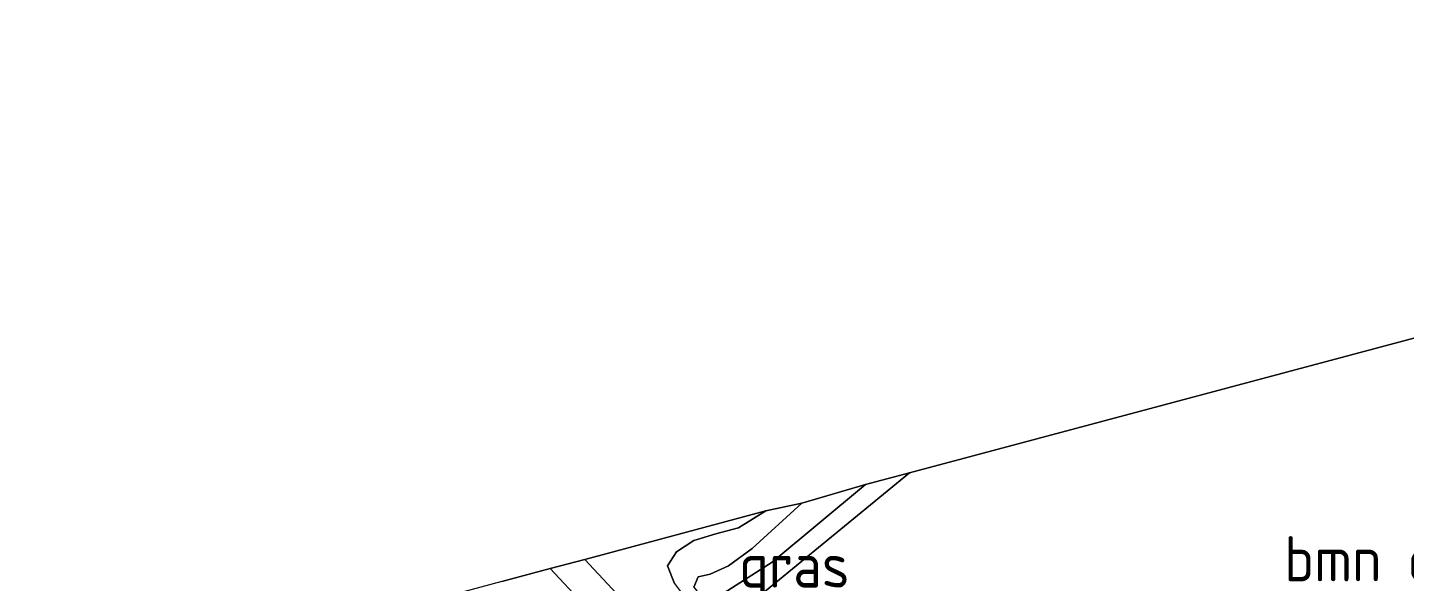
# Model space of a CAD drawing. Extents: x 253736 to 255979, y 477184 to 479215.
# Drawn here: x 253894.2 to 253970.5, y 477792.3 to 477823 of the extents above; entities that cross this region are included whole.
import ezdxf
from ezdxf.enums import TextEntityAlignment as Align

# ---------------------------------------------------------------- set-up
doc = ezdxf.new("R2010")
doc.units = 0
for name, color, linetype, lineweight in [('bp-b5-bomenstruiken', 8, 'Continuous', 18), ('bp-b5-grasland', 8, 'Continuous', 18), ('gw-bs-insteekwatergang', 8, 'Continuous', 18), ('kd-bs-opnamedtmgrens', 8, 'Continuous', 18), ('og-b5-water', 8, 'Continuous', 18), ('og-bs-terreinafscheiding', 8, 'Continuous', 18), ('vh-b5-verh_soort', 8, 'Continuous', 18), ('wh-bs-waterlijn', 8, 'Continuous', 18)]:
    doc.layers.add(name, color=color, linetype=linetype, lineweight=lineweight)
doc.styles.add('rtw_iso', font='isocp.shx')

# ---------------------------------------------------------------- blocks, each defined once
blk = doc.blocks.new('dtbattr-r')
at = {"style": 'rtw_iso'}
blk.add_attdef('TAG', text='', height=2.5, dxfattribs=at).set_placement((0, 0), align=Align.MIDDLE_CENTER)
blk = doc.blocks.new('RW1 Buren totaal_ACAD_1_FMEBLOCK876')
at = {"layer": 'vh-b5-verh_soort'}
blk.add_polyline3d([(-127.208, 47.777, 22.392), (-124.526, 48.493, 22.392), (-121.711, 45.479, 22.419)], dxfattribs=at)

msp = doc.modelspace()

# ---------------------------------------------------------------- linework, layer by layer
at = {"layer": 'bp-b5-bomenstruiken'}
msp.add_polyline3d([(254015.853, 477814.058, 22.481), (253992.321, 477791.13, 22.484), (253974.536, 477773.846, 22.514), (253967.943, 477767.403, 22.61), (253966.256, 477766.019, 22.625), (253964.723, 477765.543, 22.631), (253963.116, 477765.202, 22.622), (253961.309, 477765.347, 22.613), (253959.931, 477765.787, 22.604), (253958.905, 477766.215, 22.616), (253957.66, 477766.916, 22.67), (253956.501, 477768.134, 22.649), (253949.912, 477774.63, 22.523), (253937.419, 477787.729, 22.499), (253934.433, 477791.277, 22.427), (253943.057, 477798.362, 22.499), (254016.512, 477817.972, 22.433), (254016.853, 477817.3, 22.493), (254017.222, 477816.424, 22.514), (254017.124, 477815.656, 22.508), (254016.875, 477815.262, 22.493)], close=True, dxfattribs=at)
at = {"layer": 'bp-b5-grasland'}
for points in [[(253932.537, 477791.538, 22.016), (253935.468, 477793.411, 22.016), (253940.634, 477797.715, 22.016), (253943.057, 477798.362, 22.499), (253934.433, 477791.277, 22.427)], [(253936.417, 477781.4, 22.47), (253925.094, 477793.566, 22.35), (253935.118, 477796.242, 22.19), (253933.596, 477795.309, 22.265), (253932.348, 477794.986, 22.298), (253931.133, 477794.613, 22.322), (253930.16, 477793.978, 22.349), (253929.663, 477793.202, 22.349), (253930.047, 477792.226, 22.403)], [(253930.047, 477792.226, 22.403), (253929.663, 477793.202, 22.349), (253930.16, 477793.978, 22.349), (253931.133, 477794.613, 22.322), (253932.348, 477794.986, 22.298), (253933.596, 477795.309, 22.265), (253935.118, 477796.242, 22.19), (253937.099, 477796.684, 22.016), (253934.356, 477794.16, 22.016), (253933.042, 477793.213, 22.016), (253932.035, 477792.754, 22.016), (253931.363, 477792.59, 22.016), (253931.124, 477792.02, 22.016)]]:
    msp.add_polyline3d(points, dxfattribs=at)
at = {"layer": 'gw-bs-insteekwatergang'}
for points in [[(254015.853, 477814.058, 22.481), (253992.321, 477791.13, 22.484), (253974.536, 477773.846, 22.514), (253967.943, 477767.403, 22.61), (253966.256, 477766.019, 22.625), (253964.723, 477765.543, 22.631), (253963.116, 477765.202, 22.622), (253961.309, 477765.347, 22.613), (253959.931, 477765.787, 22.604), (253958.905, 477766.215, 22.616), (253957.66, 477766.916, 22.67), (253956.501, 477768.134, 22.649), (253949.912, 477774.63, 22.523), (253937.419, 477787.729, 22.499), (253934.433, 477791.277, 22.427), (253943.057, 477798.362, 22.499)], [(253935.118, 477796.242, 22.19), (253933.596, 477795.309, 22.265), (253932.348, 477794.986, 22.298), (253931.133, 477794.613, 22.322), (253930.16, 477793.978, 22.349), (253929.663, 477793.202, 22.349), (253930.047, 477792.226, 22.403), (253932.387, 477789.121, 22.436), (253939.549, 477781.715, 22.49), (253949.807, 477770.956, 22.598), (253956.165, 477764.842, 22.601), (253957.611, 477763.614, 22.661), (253959.378, 477763.006, 22.679), (253961.521, 477762.408, 22.688), (253963.093, 477762.307, 22.679), (253964.71, 477762.448, 22.682), (253966.045, 477762.788, 22.67), (253967.577, 477763.367, 22.655), (253969.622, 477765.134, 22.664), (253975.309, 477770.733, 22.619)]]:
    msp.add_polyline3d(points, dxfattribs=at)
at = {"layer": 'kd-bs-opnamedtmgrens'}
msp.add_polyline3d([(254016.512, 477817.972, 22.433), (253943.057, 477798.362, 22.499), (253940.634, 477797.715, 22.016), (253937.099, 477796.684, 22.016), (253935.118, 477796.242, 22.19), (253925.094, 477793.566, 22.35), (253923.176, 477793.054, 22.392), (253920.495, 477792.338, 22.392), (253917.696, 477791.591, 22.638), (253917.236, 477791.468, 22.662), (253913.742, 477790.535, 22.671), (253910.973, 477789.796, 22.713), (253909.233, 477789.332, 22.683), (253905.523, 477788.342, 22.629), (253901.936, 477787.384, 22.53), (253901.363, 477787.231, 22.539), (253895.285, 477785.608, 22.553), (253883.131, 477782.363, 22.539)], dxfattribs=at)
at = {"layer": 'og-b5-water'}
msp.add_polyline3d([(253931.124, 477792.02, 22.016), (253931.363, 477792.59, 22.016), (253932.035, 477792.754, 22.016), (253933.042, 477793.213, 22.016), (253934.356, 477794.16, 22.016), (253937.099, 477796.684, 22.016), (253940.634, 477797.715, 22.016), (253935.468, 477793.411, 22.016), (253932.537, 477791.538, 22.016)], dxfattribs=at)
at = {"layer": 'og-bs-terreinafscheiding'}
for points in [[(253923.176, 477793.054, 22.392), (253925.992, 477790.04, 22.419), (253932.673, 477782.797, 22.485), (253946.34, 477768.154, 22.662), (253951.05, 477763.213, 22.77), (253952.695, 477761.634, 22.785), (253954.252, 477760.536, 22.797), (253955.637, 477759.677, 22.809), (253957.893, 477758.718, 22.809), (253960.183, 477758.131, 22.812), (253962.332, 477758.028, 22.803), (253964.392, 477758.103, 22.776), (253966.676, 477758.558, 22.752), (253968.476, 477759.156, 22.77), (253969.871, 477760.016, 22.764), (253971.735, 477761.489, 22.794), (253974.822, 477764.472, 22.788), (253976.207, 477765.791, 22.752), (254012.575, 477800.764, 22.566), (254035.371, 477823.007, 22.491)], [(253925.094, 477793.566, 22.35), (253936.417, 477781.4, 22.47), (253949.572, 477767.438, 22.656), (253953.275, 477763.609, 22.731), (253954.248, 477762.796, 22.761), (253955.147, 477762.066, 22.797), (253956.011, 477761.603, 22.77), (253957.071, 477761.113, 22.734), (253957.877, 477760.814, 22.725), (253959.069, 477760.393, 22.722), (253960.101, 477760.084, 22.719), (253961.419, 477759.951, 22.722), (253962.423, 477759.79, 22.722), (253963.39, 477759.758, 22.728), (253964.359, 477759.78, 22.728), (253964.816, 477759.805, 22.731), (253965.277, 477759.96, 22.737), (253965.501, 477760.105, 22.737), (253973.857, 477768.063, 22.68), (253976.207, 477765.791, 22.752)]]:
    msp.add_polyline3d(points, dxfattribs=at)
at = {"layer": 'vh-b5-verh_soort'}
msp.add_polyline3d([(253925.992, 477790.04, 22.419), (253923.176, 477793.054, 22.392), (253925.094, 477793.566, 22.35), (253936.417, 477781.4, 22.47)], dxfattribs=at)
at = {"layer": 'wh-bs-waterlijn'}
for points in [[(254018.934, 477814.967, 22.016), (254018.542, 477814.932, 22.016), (254017.764, 477814.576, 22.016), (254017.096, 477813.999, 22.016), (254004.436, 477801.903, 22.016), (253987.704, 477785.348, 22.016), (253973.751, 477771.717, 22.016), (253968.23, 477766.338, 22.016), (253966.331, 477765.012, 22.016), (253964.791, 477764.437, 22.016), (253963.174, 477764.075, 22.016), (253961.205, 477764.248, 22.016), (253959.44, 477764.644, 22.016), (253958.117, 477765.233, 22.016), (253956.737, 477766.014, 22.016), (253955.443, 477767.369, 22.016), (253934.792, 477789.072, 22.016), (253932.537, 477791.538, 22.016), (253935.468, 477793.411, 22.016), (253940.634, 477797.715, 22.016)], [(253937.099, 477796.684, 22.016), (253934.356, 477794.16, 22.016), (253933.042, 477793.213, 22.016), (253932.035, 477792.754, 22.016), (253931.363, 477792.59, 22.016), (253931.124, 477792.02, 22.016), (253931.819, 477791.133, 22.016), (253940.763, 477781.995, 22.016), (253951.74, 477770.371, 22.016), (253956.441, 477765.687, 22.016), (253957.776, 477764.786, 22.016), (253959.242, 477764.14, 22.016), (253960.596, 477763.813, 22.016), (253962.059, 477763.553, 22.016), (253963.443, 477763.504, 22.016), (253964.742, 477763.619, 22.016), (253965.938, 477764.009, 22.016), (253967.329, 477764.693, 22.016), (253968.514, 477765.642, 22.016), (253970.526, 477767.583, 22.016)]]:
    msp.add_polyline3d(points, dxfattribs=at)

# ---------------------------------------------------------------- block references
at = {"layer": 'bp-b5-bomenstruiken'}
ref = msp.add_blockref('dtbattr-r', (253963.804688, 477791.59375, 22.544955), dxfattribs=at)
ref.add_attrib('TAG', 'bmn en strkn', dxfattribs={"layer": '0', "height": 2.5, "style": 'rtw_iso'}).set_placement((253963.804688, 477791.59375, 22.544955), align=Align.BOTTOM_LEFT)
at = {"layer": 'bp-b5-grasland'}
ref = msp.add_blockref('dtbattr-r', (253933.632812, 477791.25, 22.264467), dxfattribs=at)
ref.add_attrib('TAG', 'gras', dxfattribs={"layer": '0', "height": 2.5, "style": 'rtw_iso'}).set_placement((253933.632812, 477791.25, 22.264467), align=Align.BOTTOM_LEFT)
at = {"layer": 'vh-b5-verh_soort'}
msp.add_blockref('RW1 Buren totaal_ACAD_1_FMEBLOCK876', (254047.7025, 477744.5605), dxfattribs=at)

doc.saveas('drawing.dxf')
